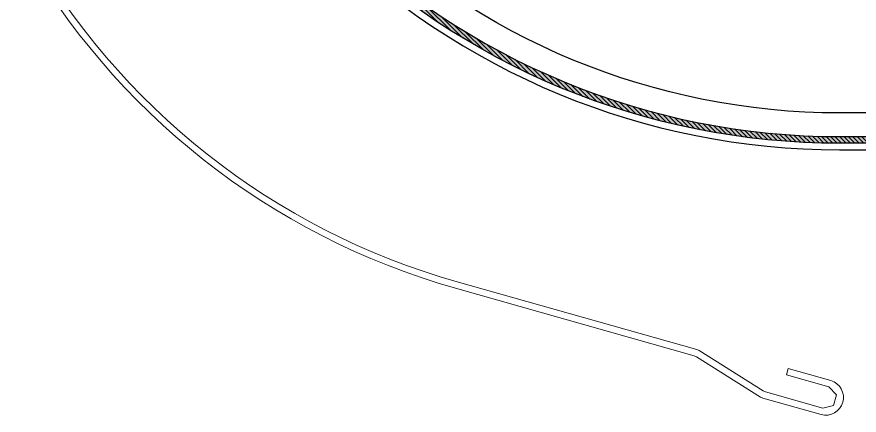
# Model space of a CAD drawing. Header units: millimetres. Extents: x 0 to 7790, y 0 to 17467.
# Drawn here: x 352.3 to 447.7, y 1723.4 to 1768.6 of the extents above; entities that cross this region are included whole.
import ezdxf

# ---------------------------------------------------------------- set-up
doc = ezdxf.new("R2010")
doc.units = ezdxf.units.MM
doc.layers.get('0').update_dxf_attribs({"lineweight": 15})
for name, color, linetype, lineweight in [('_MB_kreskowanie_profile_0.09', 7, 'Continuous', 9), ('_MB_profile_0.25', 7, 'Continuous', 25), ('_MB_solid', 7, 'Continuous', 9), ('_MB_wymiar_detal_0.09', 94, 'Continuous', 9)]:
    doc.layers.add(name, color=color, linetype=linetype, lineweight=lineweight)
doc.layers.add('_MB_pomocnicze_niedrukowane', color=220, linetype='Continuous', lineweight=15, plot=False)

# ---------------------------------------------------------------- blocks, each defined once
blk = doc.blocks.new("-BSP'165")
at = {"layer": '_MB_profile_0.25'}
blk.add_lwpolyline([(2.502, -166), (2, -166), (0, -164), (0, -2), (2, 0), (164, 0), (166, -2), (166, -83, -0.414214), (83, -166), (33.634, -166)], format="xyb", close=True, dxfattribs=at)
for points in [[(1.5, -165.5), (1.5, -54.7), (1.5, -3.5), (3.5, -1.5), (27.3, -1.5), (156.7, -1.5), (158.7, -3.5), (158.7, -22.713), (159.394, -24.228), (163.806, -28.031), (164.5, -29.546), (164.5, -83, -0.414214), (83, -164.5), (36.768, -164.5), (36.268, -164.634), (34.134, -165.866), (33.902, -166)], [(1.5, -160.217), (31.802, -160.217), (36.894, -160.215), (51.145, -160.215), (52.391, -159.285, -0.86563), (60.785, -160.5), (62.084, -161.815), (83, -161.815, 0.414214), (161.815, -83)]]:
    blk.add_lwpolyline(points, format="xyb", dxfattribs=at)
blk = doc.blocks.new("-SK'G'165_a")
at = {"layer": '_MB_kreskowanie_profile_0.09'}
h = blk.add_hatch(dxfattribs=at)
h.set_pattern_fill('JIS_WOOD', color=256, scale=0.5)
h.set_pattern_definition([(45, (-82.25, 82.25), (-25, 25), [])])
h.paths.add_polyline_path([(79.5, 81.5), (81.5, 79.5), (81.5, 66.75), (81.055, 66.065), (80.248, 66.193), (80.037, 66.983), (81.382, 71.106), (80.655, 73.678), (77.999, 73.982), (76.709, 71.641), (77.633, 61.081), (78.38, 61.147), (77.456, 71.706), (78.343, 73.316), (80.169, 73.107), (80.669, 71.338), (79.324, 67.215, 1.171501), (82.25, 66.75), (82.25, 79.811), (79.811, 82.25), (-79.811, 82.25), (-82.25, 79.811), (-82.25, -67.106), (-82.291, -67.388), (-82.959, -73.862), (-83, -74.144), (-83, -81, 1), (-79, -81), (-79, -76), (-79.75, -76), (-79.75, -81), (-80.375, -82.083), (-81.625, -82.083), (-82.25, -81), (-82.25, -74.252), (-82.209, -73.97), (-81.541, -67.496), (-81.5, -67.214), (-81.5, 79.5), (-79.5, 81.5)])
blk = doc.blocks.new("-SKP'D'165")
at = {"layer": '_MB_kreskowanie_profile_0.09'}
h = blk.add_hatch(dxfattribs=at)
h.set_pattern_fill('JIS_WOOD', color=256, scale=0.5)
h.paths.add_polyline_path([(81.375, 64.576), (79.646, 65.574, -0.300966), (79.154, 66.562), (79.794, 71.78), (79.05, 71.872), (78.409, 66.654, 0.300966), (79.271, 64.925), (81, 63.927, -0.267949), (81.5, 63.061), (81.5, 0, -0.414214), (0, -81.5), (-28.214, -81.5), (-28.496, -81.541), (-36.72, -83.959), (-37.002, -84), (-43.75, -84), (-44.833, -83.375), (-44.833, -82.125), (-43.75, -81.5), (-38.75, -81.5), (-38.75, -80.75), (-43.75, -80.75, 1), (-43.75, -84.75), (-36.894, -84.75), (-36.612, -84.709), (-28.388, -82.291), (-28.106, -82.25), (0, -82.25, 0.414214), (82.25, 0), (82.25, 63.061, 0.267949)])
at = {"layer": '_MB_solid'}
h = blk.add_hatch(color=256, dxfattribs=at)
h.dxf.hatch_style = 1
h.paths.add_polyline_path([(82.25, 63.061, 0.267949), (81.375, 64.576), (79.646, 65.574, -0.300966), (79.154, 66.562), (79.794, 71.78), (79.05, 71.872), (78.409, 66.654, 0.300966), (79.271, 64.925), (81, 63.927, -0.267949), (81.5, 63.061), (81.5, 0, -0.414214), (0, -81.5), (-28.214, -81.5), (-28.496, -81.541), (-36.72, -83.959), (-37.002, -84), (-43.75, -84), (-44.833, -83.375), (-44.833, -82.125), (-43.75, -81.5), (-38.75, -81.5), (-38.75, -80.75), (-43.75, -80.75, 1), (-43.75, -84.75), (-36.894, -84.75), (-36.612, -84.709), (-28.388, -82.291), (-28.106, -82.25), (0, -82.25, 0.414214), (82.25, 0)])
at = {"layer": '_MB_profile_0.25'}
blk.add_lwpolyline([(78.409, 66.654, 0.300966), (79.271, 64.925), (81, 63.927, -0.267949), (81.5, 63.061), (81.5, 0, -0.414214), (0, -81.5), (-28.214, -81.5), (-28.496, -81.541), (-36.72, -83.959), (-37.002, -84), (-43.75, -84), (-44.833, -83.375), (-44.833, -82.125), (-43.75, -81.5), (-38.75, -81.5), (-38.75, -80.75), (-43.75, -80.75, 1), (-43.75, -84.75), (-36.894, -84.75), (-36.612, -84.709), (-28.388, -82.291), (-28.106, -82.25), (0, -82.25, 0.414214), (82.25, 0), (82.25, 63.061, 0.267949), (81.375, 64.576), (79.646, 65.574, -0.300966), (79.154, 66.562), (79.794, 71.78), (79.05, 71.872)], format="xyb", close=True, dxfattribs=at)
blk = doc.blocks.new("-SKP'D'165_rewizja")
at = {"layer": '_MB_pomocnicze_niedrukowane'}
blk.add_lwpolyline([(109.639, 6.571, -0.414214), (70.219, -101.737), (44.648, -113.66), (44.41, -113.816), (37.979, -119.484), (37.74, -119.64), (31.624, -122.492), (30.379, -122.383), (29.851, -121.25), (30.568, -120.226), (35.099, -118.113), (34.782, -117.433), (30.251, -119.546, 1), (31.941, -123.172), (38.155, -120.274), (38.394, -120.118), (44.825, -114.45), (45.063, -114.294), (70.536, -102.416, 0.414214), (110.319, 6.888)], format="xyb", dxfattribs=at)
blk = doc.blocks.new('*U393')
for name, p in [("-SK'G'165_a", (83, 83)), ("-BSP'165", (0, 166))]:
    blk.add_blockref(name, p)
at = {"rotation": 350.7998325826152}
blk.add_blockref("-SKP'D'165_rewizja", (73.244, 96.692), dxfattribs=at)
at = {"layer": '_MB_wymiar_detal_0.09'}
blk.add_blockref("-SKP'D'165", (83, 83), dxfattribs=at)

msp = doc.modelspace()

# ---------------------------------------------------------------- block references
at = {"xscale": -1}
msp.add_blockref('*U393', (528.5, 1753.502), dxfattribs=at)

doc.saveas('drawing.dxf')
